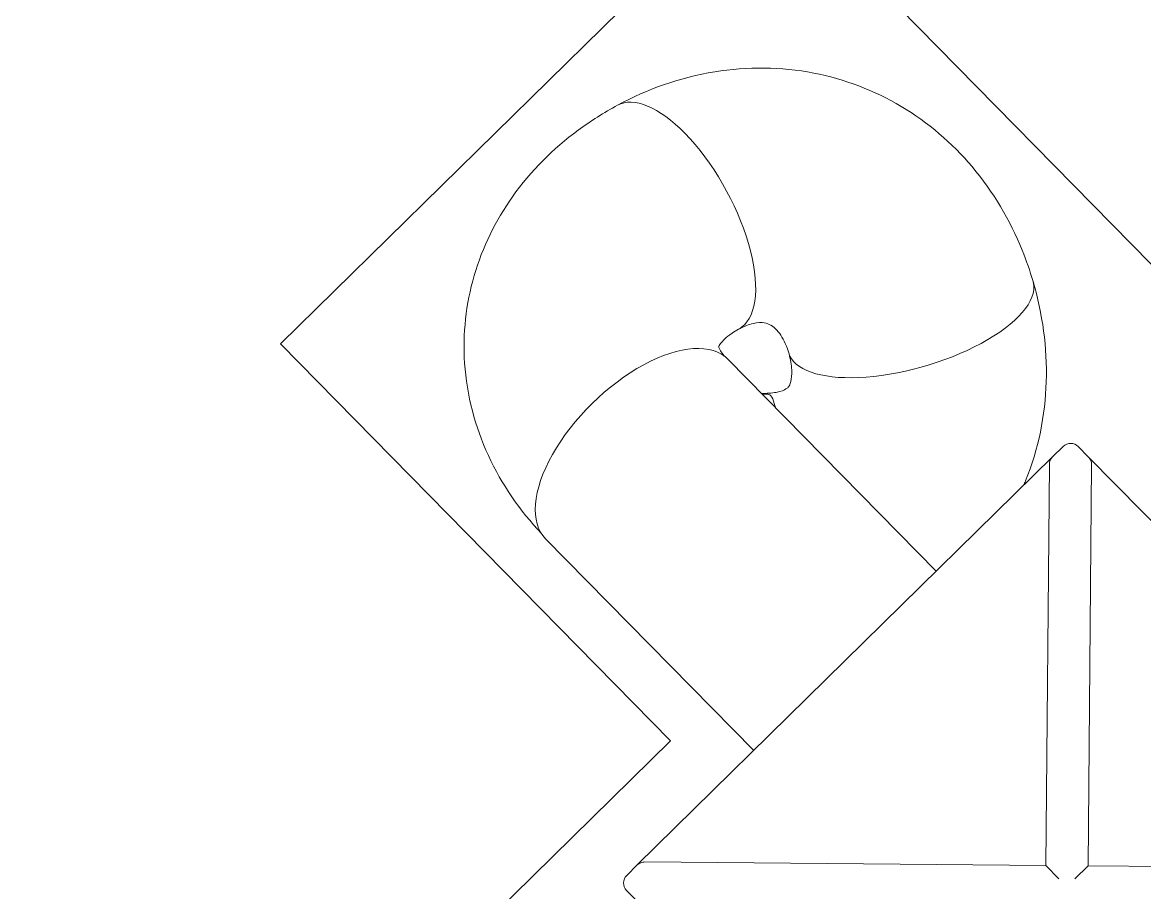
# Model space of a CAD drawing. Header units: metres. Extents: x 859577 to 860336, y 1645916 to 1646650.
# Drawn here: x 859940.214 to 859942.915, y 1646442.505 to 1646444.598 of the extents above; entities that cross this region are included whole.
import ezdxf

# ---------------------------------------------------------------- set-up
doc = ezdxf.new("R2010")
doc.units = ezdxf.units.M
doc.layers.add('A-ACCESORIOS', color=30, linetype='Continuous', lineweight=20)
doc.layers.add('PISO', color=31, linetype='Continuous', lineweight=15)

# ---------------------------------------------------------------- blocks, each defined once
blk = doc.blocks.new('VP')
at = {"color": 0, "linetype": 'Continuous', "lineweight": 0}
for p, q in [((-514.6829, -668.3292), (-514.647, -668.3292)), ((-514.647, -668.3292), (-513.2456, -668.3292)), ((-513.9463, -669.0194), (-514.629, -668.3367)), ((-513.9463, -669.0194), (-513.2636, -668.3367)), ((-514.7083, -668.3906), (-514.7083, -668.3546)), ((-514.7083, -669.7919), (-514.7083, -668.3906)), ((-514.0181, -669.0912), (-514.7009, -668.4085)), ((-515.2965, -668.7703), (-515.3082, -668.7833)), ((-515.2965, -668.7703), (-515.3082, -668.7833)), ((-515.3061, -668.7833), (-515.3054, -668.7826)), ((-515.3061, -668.7833), (-515.3054, -668.7826)), ((-515.4228, -668.7833), (-514.7083, -668.7833)), ((-513.9463, -669.0641), (-513.9463, -669.0194)), ((-514.0181, -669.0912), (-514.7009, -669.774)), ((-513.9735, -669.0912), (-514.0181, -669.0912)), ((-515.4228, -669.3992), (-514.7083, -669.3992)), ((-514.7083, -669.8278), (-514.7083, -669.7919)), ((-514.647, -669.8532), (-514.6829, -669.8532))]:
    blk.add_line(p, q, dxfattribs=at)
for centre, start, end in [((-514.6829, -668.3546), 90, 180), ((-514.6829, -668.3906), 180, 225), ((-514.6829, -669.8278), 180, 270)]:
    blk.add_arc(centre, 0.0254, start, end, dxfattribs=at)
for centre, major_axis, ratio, start_param, end_param in [((-515.1871, -668.3983), (-0.1447, -0.2701), 0.399519, 1.015551, 3.109946), ((-515.1871, -668.3983), (-0.1447, -0.2701), 0.399519, 1.015551, 3.109946), ((-515.1871, -668.3983), (-0.1447, -0.2701), 0.399519, 3.109946, 3.141593), ((-515.1871, -668.3983), (-0.1447, -0.2701), 0.399519, 3.109946, 3.141593), ((-515.7514, -668.6293), (-0.2944, 0.085), 0.433013, 5.300392, 6.283185), ((-515.7514, -668.6293), (-0.2944, 0.085), 0.433013, 5.300392, 6.283185), ((-515.7514, -668.6293), (-0.2944, 0.085), 0.433013, 3.205996, 5.300392), ((-515.7514, -668.6293), (-0.2944, 0.085), 0.433013, 3.205996, 5.300392), ((-515.1871, -668.3983), (-0.1447, -0.2701), 0.399519, 0, 1.015551), ((-515.1871, -668.3983), (-0.1447, -0.2701), 0.399519, 0, 1.015551), ((-515.7514, -668.6293), (-0.2944, 0.085), 0.433013, 3.141593, 3.205996), ((-515.7514, -668.6293), (-0.2944, 0.085), 0.433013, 3.141593, 3.205996), ((-515.0692, -668.9758), (0.2273, -0.2054), 0.483253, 3.141593, 3.243434), ((-515.0692, -668.9758), (0.2273, -0.2054), 0.483253, 3.141593, 3.243434), ((-515.4228, -669.0912), (0, 0.308), 0.5, 0, 3.141593), ((-515.4228, -669.0912), (0, 0.308), 0.5, 0, 3.141593)]:
    blk.add_ellipse(centre, major_axis=major_axis, ratio=ratio, start_param=start_param, end_param=end_param, dxfattribs=at)
for points, knots in [([(-516.0458, -668.5443), (-516.023, -668.4653), (-515.9876, -668.3893), (-515.8936, -668.2564), (-515.8363, -668.1989), (-515.7081, -668.1107), (-515.6383, -668.0787), (-515.4925, -668.0403), (-515.4166, -668.0338), (-515.2635, -668.0452), (-515.1864, -668.0644), (-515.0898, -668.1044), (-515.0657, -668.1158), (-515.0424, -668.1283)], [5.176037, 5.176037, 5.176037, 5.176037, 5.490196, 5.490196, 5.788177, 5.788177, 6.067715, 6.067715, 6.347713, 6.347713, 6.645315, 6.645315, 6.746833, 6.746833, 6.746833, 6.746833]), ([(-515.0424, -668.1283), (-514.971, -668.1665), (-514.9049, -668.2154), (-514.7921, -668.3331), (-514.7453, -668.4017), (-514.7112, -668.4813), (-514.7097, -668.4848), (-514.7083, -668.4883)], [5.3406779, 5.3406779, 5.3406779, 5.3406779, 5.6548372, 5.6548372, 5.9642524, 5.9642524, 5.978552, 5.978552, 5.978552, 5.978552]), ([(-514.647, -668.3292), (-514.6438, -668.3292), (-514.6403, -668.3299), (-514.6342, -668.3324), (-514.6314, -668.3343), (-514.629, -668.3367)], [0, 0, 0, 0, 0.0098623, 0.0098623, 0.01982117, 0.01982117, 0.01982117, 0.01982117]), ([(-515.4393, -669.3975), (-515.5144, -669.3958), (-515.5901, -669.383), (-515.7339, -669.3314), (-515.802, -669.2928), (-515.9147, -669.196), (-515.9606, -669.1399), (-516.0301, -669.0157), (-516.0537, -668.9479), (-516.0795, -668.8041), (-516.0798, -668.7279), (-516.0641, -668.6169), (-516.0562, -668.5802), (-516.0458, -668.5443)], [1.873243, 1.873243, 1.873243, 1.873243, 2.16599, 2.16599, 2.454588, 2.454588, 2.718724, 2.718724, 2.984894, 2.984894, 3.275863, 3.275863, 3.422628, 3.422628, 3.422628, 3.422628]), ([(-515.4571, -668.7143), (-515.4529, -668.6997), (-515.4475, -668.6882), (-515.4359, -668.6695), (-515.4299, -668.6635), (-515.4198, -668.6558), (-515.4155, -668.6537), (-515.4037, -668.6505), (-515.396, -668.6495), (-515.3733, -668.6519), (-515.3584, -668.6556), (-515.3381, -668.6651), (-515.335, -668.6667), (-515.3318, -668.6684)], [5.176037, 5.176037, 5.176037, 5.176037, 5.434671, 5.434671, 5.74883, 5.74883, 6.06299, 6.06299, 6.377149, 6.377149, 6.691308, 6.691308, 6.746833, 6.746833, 6.746833, 6.746833]), ([(-515.3318, -668.6684), (-515.3176, -668.676), (-515.3063, -668.6841), (-515.2886, -668.6998), (-515.2828, -668.7071), (-515.2754, -668.719), (-515.2745, -668.7226), (-515.2737, -668.7275), (-515.2736, -668.7293), (-515.2757, -668.7384), (-515.2783, -668.7459), (-515.2883, -668.7606), (-515.292, -668.7653), (-515.2965, -668.7703)], [5.340678, 5.340678, 5.340678, 5.340678, 5.576333, 5.576333, 5.838332, 5.838332, 6.152492, 6.152492, 6.466651, 6.466651, 6.78081, 6.78081, 6.911474, 6.911474, 6.911474, 6.911474]), ([(-515.461, -668.7778), (-515.4614, -668.7767), (-515.4624, -668.7741), (-515.4642, -668.7619), (-515.4646, -668.7494), (-515.4603, -668.7268), (-515.4589, -668.7207), (-515.4571, -668.7143)], [2.8022761, 2.8022761, 2.8022761, 2.8022761, 3.0133873, 3.0133873, 3.3211237, 3.3211237, 3.4226276, 3.4226276, 3.4226276, 3.4226276]), ([(-515.4355, -668.7843), (-515.4418, -668.7837), (-515.4468, -668.7828), (-515.4583, -668.7798), (-515.461, -668.7778), (-515.4616, -668.7774), (-515.4616, -668.7774), (-515.4616, -668.7774)], [1.9410269, 1.9410269, 1.9410269, 1.9410269, 2.0901082, 2.0901082, 2.3850688, 2.3850688, 2.4306957, 2.4306957, 2.4306957, 2.4306957]), ([(-515.3054, -668.7826), (-515.3054, -668.7826), (-515.3054, -668.7826), (-515.3042, -668.7812), (-515.3031, -668.78), (-515.301, -668.7779), (-515.3, -668.7768), (-515.2971, -668.7742), (-515.2957, -668.7732), (-515.2924, -668.7714), (-515.2904, -668.771), (-515.2832, -668.7714), (-515.2776, -668.7744), (-515.267, -668.7799), (-515.264, -668.7815), (-515.2606, -668.7833)], [-80.525233, -80.525233, -80.525233, -80.525233, -80.525021, -80.525021, -79.753187, -79.753187, -78.798074, -78.798074, -77.07806, -77.07806, -74.516841, -74.516841, -68.917479, -68.917479, -67.037394, -67.037394, -67.037394, -67.037394]), ([(-515.3054, -668.7826), (-515.3054, -668.7826), (-515.3054, -668.7826), (-515.3042, -668.7812), (-515.3031, -668.78), (-515.301, -668.7779), (-515.3, -668.7768), (-515.2971, -668.7742), (-515.2957, -668.7732), (-515.2924, -668.7714), (-515.2904, -668.771), (-515.2832, -668.7714), (-515.2776, -668.7744), (-515.267, -668.7799), (-515.264, -668.7815), (-515.2606, -668.7833)], [-80.525233, -80.525233, -80.525233, -80.525233, -80.525021, -80.525021, -79.753187, -79.753187, -78.798074, -78.798074, -77.07806, -77.07806, -74.516841, -74.516841, -68.917479, -68.917479, -67.037394, -67.037394, -67.037394, -67.037394]), ([(-514.7083, -669.7919), (-514.7083, -669.7887), (-514.7076, -669.7853), (-514.7051, -669.7792), (-514.7032, -669.7763), (-514.7009, -669.774)], [0, 0, 0, 0, 0.0098623, 0.0098623, 0.01982117, 0.01982117, 0.01982117, 0.01982117])]:
    blk.add_open_spline(points, degree=3, knots=knots, dxfattribs=at)

msp = doc.modelspace()

# ---------------------------------------------------------------- linework, layer by layer
at = {"layer": 'PISO', "elevation": 970.53041}
msp.add_lwpolyline([(859944.66105, 1646444.91829), (859944.58747, 1646444.99318), (859943.25624, 1646443.68516), (859941.99706, 1646444.96669), (859940.83504, 1646443.82495), (859941.77357, 1646442.86977), (859940.21359, 1646441.33699), (859941.48656, 1646440.04143), (859942.70525, 1646441.23886), (859943.63248, 1646440.29517), (859941.98507, 1646438.67648), (859941.72019, 1646438.94605), (859941.50884, 1646438.73839), (859942.37088, 1646437.86105), (859942.58223, 1646438.06872), (859942.36688, 1646438.28788), (859944.0143, 1646439.90657), (859944.49554, 1646439.4168), (859944.99299, 1646439.90558), (859946.84876, 1646438.01687), (859946.51653, 1646437.69043)], dxfattribs=at)

# ---------------------------------------------------------------- block references
at = {"layer": 'A-ACCESORIOS', "rotation": 314.496026341985}
msp.add_blockref('VP', (860780.19391, 1646544.86009, 970.53041), dxfattribs=at)

doc.saveas('drawing.dxf')
